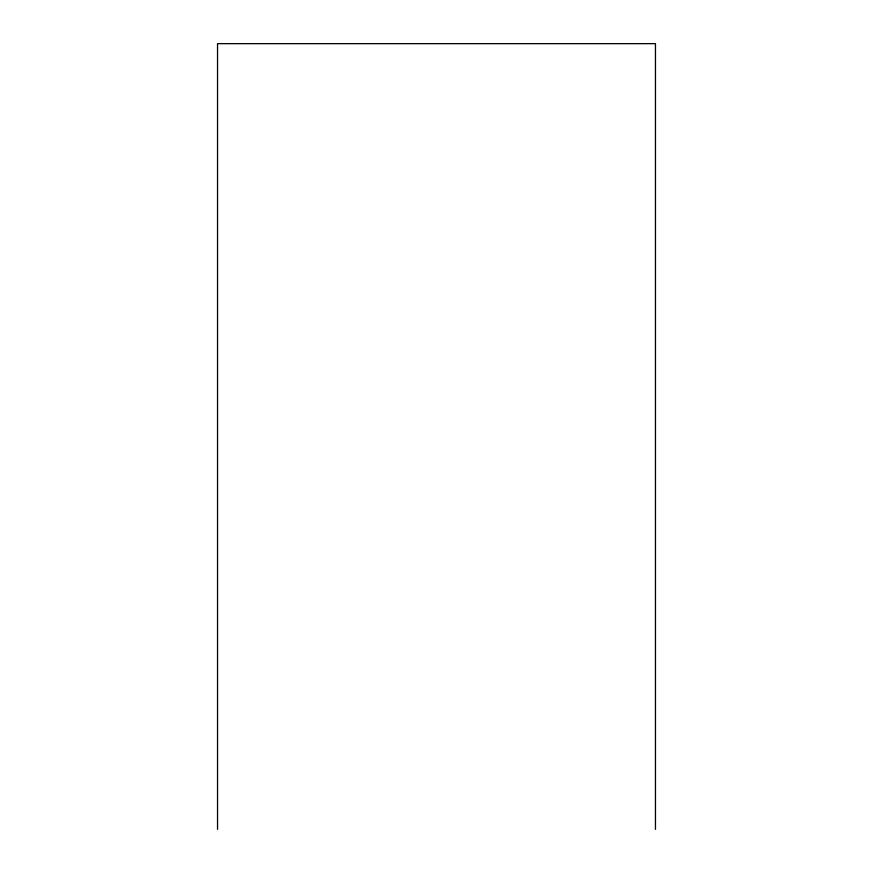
<?xml version="1.0" encoding="UTF-8"?>
<svg xmlns="http://www.w3.org/2000/svg" width="873" height="873" viewBox="0 0 873 873"><rect width="100%" height="100%" fill="white"/><g stroke="black" fill="none" stroke-linecap="round" stroke-linejoin="round"><path stroke-width="1.31" d="M655.459 829.35L655.459 43.65L217.541 43.65L217.541 829.35"/></g></svg>
